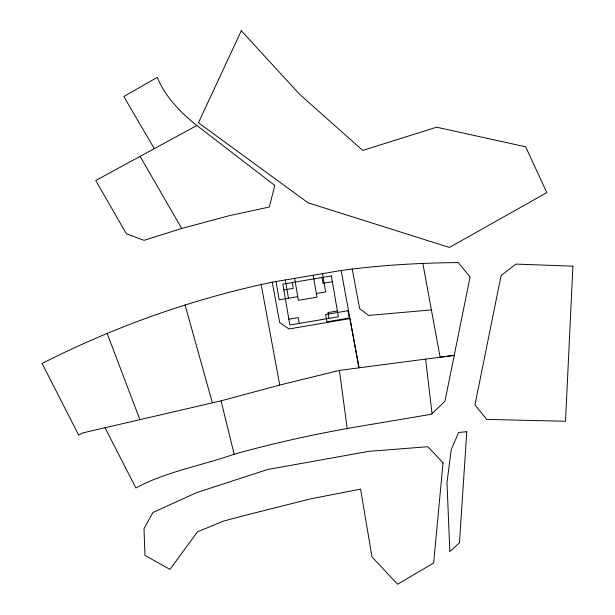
<?xml version="1.0" encoding="UTF-8"?>
<svg xmlns="http://www.w3.org/2000/svg" width="615" height="615" viewBox="0 0 615 615"><rect width="100%" height="100%" fill="white"/><g stroke="black" fill="none" stroke-linecap="round" stroke-linejoin="round"><path stroke-width="0.92" d="M422.836 263.328L440.117 357.23L454.239 355.37L339.403 370.391L279.725 385.067L221.046 400.849L82.556 432.96L78.659 435.074L42.097 363.457C114.859 326.488 192.38 298.952 272.268 282.17L341.133 270.508C379.939 265.165 419.123 262.943 458.275 262.574L470.06 276.973L444.945 401.295L431.415 414.256L354.163 427.279C313.758 434.336 273.667 443.146 234.169 454.247C201.536 465.624 166.504 471.528 135.884 487.964L104.996 427.702M196.838 125.514L95.732 180.495L126.398 233.831L144.025 240.327L181.725 228.472L229.549 215.611L269.309 207.032L274.79 185.423L196.838 125.514C180.526 112.476 165.335 96.986 157.263 77.382L123.799 96.509L154.311 148.638M283.869 289.949L293.247 288.366L292.256 282.546M332.377 281.732L323.006 283.323L322.014 277.511M297.752 296.661L279.156 299.812L276.043 281.532M316.356 293.509L325.65 291.933L322.537 273.66M288.85 319.193L298.229 317.609L299.221 323.421M337.358 310.982L327.987 312.566L328.979 318.378M431.415 309.906L368.631 315.41L359.644 308.676L352.195 268.97M140.097 156.364L181.725 228.472M107.125 333.422L139.859 419.538M185.077 304.94L212.29 402.548M221.046 400.849L234.169 454.247M272.268 282.17L279.71 322.629L289.012 328.964L349.943 318.585L359.006 367.832L341.133 270.508M261.183 284.614L279.725 385.067M313.235 275.236L316.979 297.168L298.375 300.32L294.639 278.38M285.337 279.956L288.458 298.237M339.403 370.391L347.198 428.601M425.626 359.114L432.045 413.649M572.903 266.164L565.516 421.283L486.726 419.384L474.957 404.908L501.056 275.643L515.87 264.096L572.903 266.164M466.785 431.722L459.459 542.884L449.842 551.547L446.99 482.575L451.226 449.627L458.667 432.445L466.785 431.722M443.031 462.834L433.644 563.04L397.574 584.25L371.998 556.929L360.559 489.11L310.068 498.988L241.487 516.277L223.237 521.197L197.507 531.814L169.94 569.367L144.963 555.422L143.995 528.669L152.92 512.495L196.592 492.615L267.61 469.514L368.892 451.333L427.909 446.721L443.031 462.834M241.28 30.75L198.445 122.769L308.03 202.796L449.411 247.453L546.827 192.603L525.656 146.801L436.642 127.197L362.727 150.421L299.674 94.333L241.28 30.75M331.385 275.92L282.877 284.138L289.842 325.012L338.35 316.794L331.385 275.92M347.99 310.721L325.673 314.503L326.919 321.814L349.235 318.032L347.99 310.721"/></g></svg>
